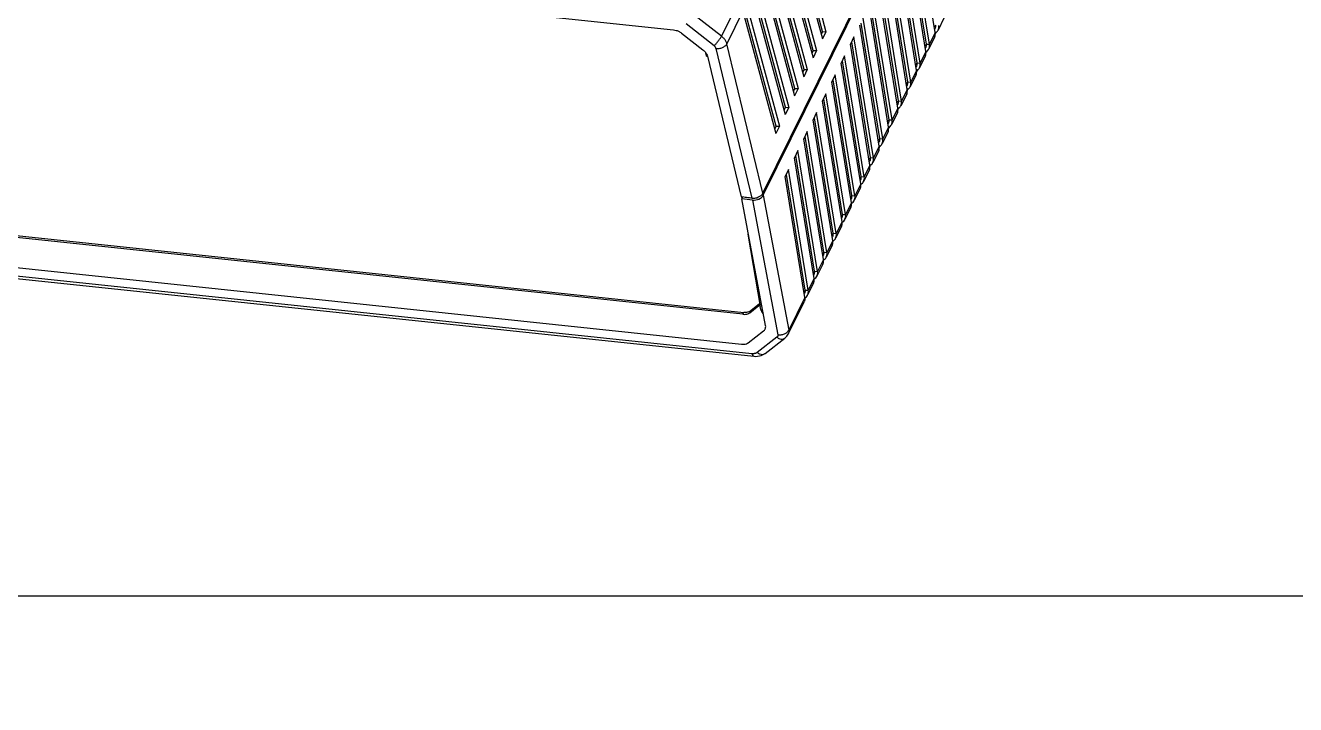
# Model space of a CAD drawing. Header units: millimetres. Extents: x 10368 to 13229, y -13270 to -11269.
# Drawn here: x 12119.1 to 12339.4, y -12283 to -12165.1 of the extents above; entities that cross this region are included whole.
import ezdxf

# ---------------------------------------------------------------- set-up
doc = ezdxf.new("R2010")
doc.units = ezdxf.units.MM

# ---------------------------------------------------------------- blocks, each defined once
blk = doc.blocks.new('u59')
at = {"color": 7, "linetype": 'Continuous'}
for p, q in [((-317.177, 69.942), (-234.061, 238.747)), ((-317.109, 69.585), (-234.008, 238.361)), ((-583.797, 124.843), (-332.668, 98.309)), ((-306.812, 97.998), (-312.508, 119.203)), ((-311.937, 119.198), (-306.235, 97.973)), ((-312.553, 117.947), (-306.851, 96.722)), ((-288.283, 95.789), (-291.687, 116.771)), ((-287.282, 97.822), (-290.686, 118.803)), ((-314.17, 114.663), (-308.468, 93.438)), ((-308.429, 94.714), (-314.125, 115.919)), ((-313.554, 115.914), (-307.852, 94.689)), ((-288.899, 94.538), (-292.303, 115.519)), ((-292.117, 115.896), (-288.863, 95.833)), ((-310.046, 91.43), (-315.742, 112.635)), ((-315.171, 112.63), (-309.469, 91.405)), ((-293.734, 112.612), (-290.48, 92.549)), ((-289.9, 92.505), (-293.304, 113.486)), ((-315.787, 111.379), (-310.086, 90.154)), ((-291.517, 89.221), (-294.921, 110.202)), ((-290.516, 91.253), (-293.92, 112.235)), ((-317.404, 108.095), (-311.703, 86.87)), ((-311.663, 88.146), (-317.359, 109.351)), ((-316.788, 109.346), (-311.086, 88.121)), ((-292.133, 87.969), (-295.537, 108.951)), ((-295.351, 109.328), (-292.097, 89.265)), ((-313.28, 84.862), (-318.976, 106.067)), ((-318.405, 106.062), (-312.704, 84.837)), ((-296.968, 106.044), (-293.714, 85.98)), ((-293.134, 85.936), (-296.538, 106.918)), ((-319.021, 104.81), (-313.32, 83.586)), ((-294.751, 82.652), (-298.155, 103.634)), ((-293.751, 84.685), (-297.154, 105.667)), ((-321.586, 102.816), (-324.361, 97.183)), ((-320.637, 101.522), (-323.418, 95.874)), ((-320.637, 101.522), (-314.937, 80.302)), ((-314.897, 81.578), (-320.593, 102.783)), ((-320.022, 102.778), (-314.321, 81.553)), ((-295.368, 81.401), (-298.771, 102.383)), ((-298.585, 102.76), (-295.331, 82.696)), ((-325.648, 95.539), (-330.486, 99.333)), ((-324.361, 97.183), (-329.198, 100.976)), ((-300.202, 99.475), (-296.948, 79.412)), ((-296.368, 79.368), (-299.772, 100.35)), ((-285.773, 100.298), (-286.774, 98.265)), ((-331.296, 97.741), (-327.57, 94.82)), ((-306.812, 97.998), (-307.059, 97.496)), ((-306.235, 97.973), (-306.851, 96.722)), ((-306.812, 97.998), (-306.235, 97.973)), ((-301.389, 97.066), (-302.005, 95.815)), ((-297.986, 76.084), (-301.389, 97.066)), ((-296.985, 78.117), (-300.388, 99.099)), ((-287.39, 97.014), (-288.391, 94.981)), ((-287.282, 97.822), (-288.283, 95.789)), ((-287.246, 99.117), (-287.431, 98.74)), ((-287.376, 98.399), (-287.329, 98.496)), ((-287.304, 97.956), (-287.127, 97.832)), ((-287.282, 97.709), (-287.127, 97.832)), ((-319.059, 69.105), (-325.3, 95.038)), ((-317.177, 69.942), (-323.418, 95.874)), ((-298.602, 74.833), (-302.005, 95.815)), ((-301.819, 96.191), (-298.565, 76.128)), ((-288.863, 95.833), (-289.048, 95.456)), ((-288.993, 95.115), (-288.946, 95.211)), ((-288.863, 95.833), (-288.283, 95.789)), ((-327.108, 94.329), (-326.935, 93.667)), ((-326.795, 93.703), (-320.922, 69.302)), ((-308.429, 94.714), (-308.676, 94.212)), ((-307.852, 94.689), (-308.468, 93.438)), ((-308.429, 94.714), (-307.852, 94.689)), ((-303.006, 93.782), (-303.622, 92.531)), ((-300.219, 71.549), (-303.622, 92.531)), ((-303.436, 92.907), (-300.182, 72.844)), ((-299.603, 72.8), (-303.006, 93.782)), ((-290.48, 92.549), (-290.665, 92.172)), ((-290.48, 92.549), (-289.9, 92.505)), ((-289.007, 93.73), (-290.008, 91.697)), ((-288.899, 94.538), (-289.9, 92.505)), ((-288.921, 94.672), (-288.744, 94.548)), ((-288.899, 94.425), (-288.744, 94.548)), ((-310.046, 91.43), (-310.293, 90.927)), ((-309.469, 91.405), (-310.086, 90.154)), ((-310.046, 91.43), (-309.469, 91.405)), ((-304.623, 90.498), (-305.239, 89.246)), ((-301.22, 69.516), (-304.623, 90.498)), ((-290.624, 90.445), (-291.625, 88.413)), ((-290.516, 91.253), (-291.517, 89.221)), ((-290.61, 91.831), (-290.563, 91.927)), ((-290.538, 91.388), (-290.361, 91.264)), ((-290.516, 91.141), (-290.361, 91.264)), ((-311.663, 88.146), (-311.91, 87.643)), ((-311.086, 88.121), (-311.703, 86.87)), ((-311.663, 88.146), (-311.086, 88.121)), ((-301.836, 68.265), (-305.239, 89.246)), ((-305.053, 89.623), (-301.799, 69.56)), ((-292.097, 89.265), (-292.282, 88.888)), ((-292.227, 88.547), (-292.18, 88.643)), ((-292.097, 89.265), (-291.517, 89.22)), ((-306.24, 87.214), (-306.856, 85.962)), ((-303.453, 64.98), (-306.856, 85.962)), ((-306.67, 86.339), (-303.416, 66.276)), ((-302.837, 66.232), (-306.24, 87.214)), ((-293.714, 85.98), (-293.899, 85.604)), ((-293.714, 85.98), (-293.134, 85.936)), ((-292.241, 87.161), (-293.242, 85.129)), ((-292.133, 87.969), (-293.134, 85.936)), ((-292.155, 88.104), (-291.978, 87.98)), ((-292.133, 87.857), (-291.978, 87.98)), ((-313.28, 84.862), (-313.527, 84.359)), ((-312.704, 84.837), (-313.32, 83.586)), ((-313.28, 84.862), (-312.704, 84.837)), ((-307.857, 83.929), (-308.473, 82.678)), ((-304.454, 62.948), (-307.857, 83.929)), ((-293.858, 83.877), (-294.859, 81.844)), ((-293.751, 84.685), (-294.751, 82.652)), ((-293.844, 85.263), (-293.797, 85.359)), ((-293.772, 84.82), (-293.595, 84.696)), ((-293.75, 84.573), (-293.595, 84.696)), ((-314.897, 81.578), (-315.144, 81.075)), ((-314.321, 81.553), (-314.937, 80.302)), ((-314.897, 81.578), (-314.321, 81.553)), ((-305.07, 61.696), (-308.473, 82.678)), ((-308.287, 83.055), (-305.033, 62.992)), ((-295.331, 82.696), (-295.517, 82.32)), ((-295.461, 81.979), (-295.414, 82.075)), ((-295.389, 81.535), (-295.212, 81.412)), ((-295.331, 82.696), (-294.751, 82.652)), ((-309.474, 80.645), (-310.09, 79.394)), ((-306.687, 58.412), (-310.09, 79.394)), ((-309.904, 79.771), (-306.65, 59.708)), ((-306.071, 59.663), (-309.474, 80.645)), ((-296.948, 79.412), (-297.134, 79.036)), ((-296.948, 79.412), (-296.368, 79.368)), ((-295.475, 80.593), (-296.476, 78.56)), ((-295.368, 81.401), (-296.368, 79.368)), ((-295.367, 81.289), (-295.212, 81.412)), ((-311.091, 77.361), (-311.707, 76.11)), ((-307.688, 56.379), (-311.091, 77.361)), ((-297.092, 77.309), (-298.093, 75.276)), ((-296.985, 78.117), (-297.986, 76.084)), ((-297.078, 78.695), (-297.031, 78.791)), ((-297.006, 78.251), (-296.829, 78.128)), ((-296.984, 78.005), (-296.829, 78.128)), ((-320.647, 48.926), (-569.906, 75.262)), ((-569.744, 75.59), (-320.486, 49.254)), ((-308.304, 55.128), (-311.707, 76.11)), ((-311.521, 76.487), (-308.267, 56.423)), ((-298.565, 76.128), (-298.751, 75.751)), ((-298.695, 75.411), (-298.648, 75.507)), ((-298.623, 74.967), (-298.446, 74.843)), ((-298.565, 76.128), (-297.986, 76.084)), ((-312.708, 74.077), (-313.324, 72.826)), ((-309.921, 51.848), (-313.324, 72.826)), ((-313.138, 73.203), (-309.884, 53.139)), ((-309.305, 53.095), (-312.708, 74.077)), ((-300.182, 72.844), (-300.368, 72.467)), ((-300.182, 72.844), (-299.603, 72.8)), ((-298.709, 74.025), (-299.71, 71.992)), ((-298.602, 74.833), (-299.603, 72.8)), ((-298.601, 74.72), (-298.446, 74.843)), ((-300.326, 70.741), (-301.327, 68.708)), ((-300.219, 71.549), (-301.22, 69.516)), ((-300.312, 72.126), (-300.265, 72.223)), ((-300.24, 71.683), (-300.063, 71.559)), ((-300.218, 71.436), (-300.063, 71.559)), ((-573.12, 68.938), (-319.075, 42.097)), ((-572.804, 68.48), (-318.759, 41.638)), ((-572.024, 70.269), (-320.896, 43.736)), ((-319.059, 69.105), (-320.922, 69.302)), ((-320.866, 69.312), (-320.819, 69.034)), ((-316.712, 46.963), (-320.855, 68.945)), ((-318.991, 68.748), (-320.855, 68.945)), ((-318.825, 69.043), (-320.267, 69.195)), ((-318.991, 68.748), (-314.584, 45.364)), ((-317.109, 69.585), (-312.702, 46.201)), ((-301.799, 69.56), (-301.985, 69.183)), ((-301.929, 68.842), (-301.882, 68.938)), ((-301.857, 68.399), (-301.68, 68.275)), ((-301.799, 69.56), (-301.22, 69.516)), ((-303.416, 66.276), (-303.602, 65.899)), ((-303.416, 66.276), (-302.837, 66.232)), ((-301.943, 67.457), (-302.944, 65.424)), ((-301.836, 68.265), (-302.837, 66.232)), ((-301.835, 68.152), (-301.68, 68.275)), ((-303.56, 64.173), (-304.561, 62.14)), ((-303.453, 64.98), (-304.454, 62.948)), ((-303.546, 65.558), (-303.499, 65.654)), ((-303.474, 65.115), (-303.297, 64.991)), ((-303.452, 64.868), (-303.297, 64.991)), ((-319.774, 62.842), (-318.858, 57.408)), ((-305.07, 61.696), (-306.071, 59.663)), ((-305.033, 62.992), (-305.219, 62.615)), ((-305.163, 62.274), (-305.116, 62.37)), ((-305.091, 61.831), (-304.914, 61.707)), ((-305.069, 61.584), (-304.914, 61.707)), ((-305.033, 62.992), (-304.454, 62.948)), ((-306.65, 59.708), (-306.836, 59.331)), ((-306.65, 59.708), (-306.071, 59.663)), ((-305.177, 60.888), (-306.178, 58.856)), ((-318.858, 57.408), (-317.658, 50.267)), ((-306.794, 57.604), (-307.795, 55.571)), ((-306.687, 58.412), (-307.688, 56.379)), ((-306.78, 58.99), (-306.733, 59.086)), ((-306.708, 58.547), (-306.531, 58.423)), ((-306.686, 58.3), (-306.531, 58.423)), ((-308.304, 55.128), (-309.305, 53.095)), ((-308.267, 56.423), (-308.453, 56.047)), ((-308.397, 55.706), (-308.35, 55.802)), ((-308.326, 55.263), (-308.148, 55.139)), ((-308.303, 55.016), (-308.148, 55.139)), ((-308.267, 56.423), (-307.688, 56.379)), ((-309.884, 53.139), (-310.07, 52.763)), ((-309.884, 53.139), (-309.305, 53.095)), ((-308.411, 54.32), (-309.412, 52.287)), ((-317.741, 50.759), (-319.286, 49.533)), ((-317.873, 50.453), (-317.736, 50.731)), ((-312.796, 45.466), (-310.02, 51.104)), ((-309.921, 51.848), (-312.702, 46.201)), ((-310.014, 52.422), (-309.967, 52.518)), ((-309.943, 51.978), (-309.765, 51.855)), ((-309.921, 51.731), (-309.765, 51.855)), ((-320.647, 48.926), (-320.486, 49.254)), ((-319.447, 49.205), (-317.873, 50.453)), ((-319.447, 49.205), (-319.286, 49.533)), ((-317.658, 50.265), (-317.658, 50.267)), ((-319.702, 43.999), (-317.048, 46.046)), ((-314.735, 44.952), (-318.181, 42.294)), ((-316.791, 42.139), (-313.345, 44.798)), ((-313.345, 44.797), (-313.345, 44.798)), ((-317.499, 41.764), (-316.791, 42.14)), ((-318.759, 41.638), (-318.759, 41.638)), ((-318.759, 41.638), (-318.389, 41.62)), ((-318.389, 41.62), (-317.499, 41.764))]:
    blk.add_line(p, q, dxfattribs=at)
blk.add_lwpolyline([(-313.345, 44.797), (-313.007, 45.132), (-312.795, 45.469)], dxfattribs=at)
for centre, radius, start, end in [((-287.843, 98.79), 1.191, 324.32645, 333.86627), ((-289.46, 95.505), 1.191, 324.32645, 333.86627), ((-291.077, 92.221), 1.191, 324.32645, 333.86627), ((-292.694, 88.937), 1.191, 324.32645, 333.86627), ((-294.311, 85.653), 1.191, 324.32645, 333.86627), ((-295.928, 82.369), 1.191, 324.32645, 333.86627), ((-297.545, 79.085), 1.191, 324.32645, 333.86627), ((-299.162, 75.801), 1.191, 324.32645, 333.86627), ((-300.779, 72.517), 1.191, 324.32645, 333.86627), ((-323.299, 70.151), 2.726, 333.72902, 341.35821), ((-302.396, 69.233), 1.191, 324.32645, 333.86627), ((-304.013, 65.948), 1.191, 324.32645, 333.86627), ((-305.63, 62.664), 1.191, 324.32645, 333.86627), ((-307.247, 59.38), 1.191, 324.32645, 333.86627), ((-308.864, 56.096), 1.191, 324.32645, 333.86627), ((-310.481, 52.812), 1.191, 324.32645, 333.86627), ((-317.574, 46.752), 0.881, 335.40566, 350.80955), ((-317.245, 42.723), 0.739, 299.66838, 307.9262)]:
    blk.add_arc(centre, radius, start, end, dxfattribs=at)
for centre, start_param, end_param in [((-318.576, 70.092), -2.0404537, -0.47156), ((-318.508, 69.734), 4.2427316, 5.8116253)]:
    blk.add_ellipse(centre, major_axis=(1.467, 0.315), ratio=0.6452864, start_param=start_param, end_param=end_param, dxfattribs=at)
for points, start_tangent, end_tangent in [([(-332.668, 98.309), (-332.188, 98.209), (-331.721, 98.016), (-331.296, 97.741)], (0.9944643, -0.1050746), (0.7869118, -0.6170655)), ([(-325.648, 95.539), (-325.308, 95.884), (-324.946, 96.316), (-324.613, 96.771), (-324.36, 97.182)], (0.738687, 0.6740486), (0.4772887, 0.8787465)), ([(-323.418, 95.874), (-323.489, 96.092), (-323.595, 96.317), (-323.738, 96.545), (-323.915, 96.77), (-324.124, 96.984), (-324.361, 97.183)], (-0.2497363, 0.9683139), (-0.7954645, 0.6060002)), ([(-287.39, 97.014), (-287.282, 97.346), (-287.282, 97.822)], (0.4406579, 0.8976751), (-0.1601047, 0.9871)), ([(-287.246, 99.117), (-287.246, 98.751), (-287.329, 98.496)], (0.1601047, -0.9871), (-0.4406622, -0.897673)), ([(-287.127, 97.832), (-286.875, 98.095)], (0.7834617, 0.6214401), (0.5825537, 0.8127922)), ([(-286.774, 98.265), (-286.666, 98.598), (-286.666, 99.073)], (0.4406665, 0.8976709), (-0.1601047, 0.9871)), ([(-327.57, 94.82), (-327.213, 94.481), (-326.949, 94.101), (-326.795, 93.703)], (0.78691, -0.6170677), (0.2339956, -0.9722376)), ([(-325.3, 95.038), (-325.326, 95.121), (-325.364, 95.207), (-325.417, 95.295), (-325.482, 95.381), (-325.56, 95.463), (-325.648, 95.539)], (-0.2340129, 0.9722335), (-0.7869141, 0.6170626)), ([(-325.3, 95.038), (-324.732, 95.072), (-324.175, 95.243), (-323.713, 95.524), (-323.418, 95.874)], (0.9975688, -0.069688), (0.4699002, 0.8827195)), ([(-288.863, 95.833), (-288.863, 95.467), (-288.946, 95.211)], (0.1601047, -0.9871), (-0.4406622, -0.897673)), ([(-288.744, 94.548), (-288.492, 94.811)], (0.7834617, 0.6214401), (0.5825537, 0.8127922)), ([(-288.391, 94.981), (-288.283, 95.314), (-288.283, 95.789)], (0.4406665, 0.8976709), (-0.1601047, 0.9871)), ([(-290.48, 92.549), (-290.48, 92.183), (-290.563, 91.927)], (0.1601047, -0.9871), (-0.4406622, -0.897673)), ([(-289.007, 93.73), (-288.899, 94.062), (-288.899, 94.537)], (0.4406579, 0.8976751), (-0.1601047, 0.9871)), ([(-290.624, 90.446), (-290.516, 90.778), (-290.516, 91.253)], (0.4406579, 0.8976751), (-0.1601047, 0.9871)), ([(-290.361, 91.264), (-290.109, 91.527)], (0.7834617, 0.6214401), (0.5825537, 0.8127922)), ([(-290.008, 91.697), (-289.9, 92.029), (-289.9, 92.505)], (0.4406665, 0.8976709), (-0.1601047, 0.9871)), ([(-292.097, 89.265), (-292.097, 88.899), (-292.18, 88.643)], (0.1601047, -0.9871), (-0.4406622, -0.897673)), ([(-291.978, 87.98), (-291.726, 88.243)], (0.7834617, 0.6214401), (0.5825537, 0.8127922)), ([(-291.625, 88.413), (-291.517, 88.745), (-291.517, 89.22)], (0.4406665, 0.8976709), (-0.1601047, 0.9871)), ([(-293.714, 85.98), (-293.714, 85.615), (-293.797, 85.359)], (0.1601047, -0.9871), (-0.4406622, -0.897673)), ([(-293.242, 85.129), (-293.134, 85.461), (-293.134, 85.936)], (0.4406665, 0.8976709), (-0.1601047, 0.9871)), ([(-292.241, 87.161), (-292.133, 87.494), (-292.133, 87.969)], (0.4406579, 0.8976751), (-0.1601047, 0.9871)), ([(-293.858, 83.877), (-293.75, 84.21), (-293.75, 84.685)], (0.4406579, 0.8976751), (-0.1601047, 0.9871)), ([(-293.595, 84.696), (-293.343, 84.959)], (0.7834617, 0.6214401), (0.5825537, 0.8127922)), ([(-295.331, 82.696), (-295.331, 82.331), (-295.414, 82.075)], (0.1601047, -0.9871), (-0.4406622, -0.897673)), ([(-295.212, 81.412), (-294.96, 81.674)], (0.7834617, 0.6214401), (0.5825537, 0.8127922)), ([(-294.859, 81.844), (-294.751, 82.177), (-294.751, 82.652)], (0.4406665, 0.8976709), (-0.1601047, 0.9871)), ([(-296.948, 79.412), (-296.948, 79.047), (-297.031, 78.791)], (0.1601047, -0.9871), (-0.4406622, -0.897673)), ([(-296.476, 78.56), (-296.368, 78.893), (-296.368, 79.368)], (0.4406665, 0.8976709), (-0.1601047, 0.9871)), ([(-295.475, 80.593), (-295.367, 80.926), (-295.367, 81.401)], (0.4406579, 0.8976751), (-0.1601047, 0.9871)), ([(-297.092, 77.309), (-296.984, 77.642), (-296.984, 78.117)], (0.4406579, 0.8976751), (-0.1601047, 0.9871)), ([(-296.829, 78.128), (-296.577, 78.39)], (0.7834617, 0.6214401), (0.5825537, 0.8127922)), ([(-298.565, 76.128), (-298.565, 75.763), (-298.648, 75.507)], (0.1601047, -0.9871), (-0.4406622, -0.897673)), ([(-298.446, 74.843), (-298.194, 75.106)], (0.7834617, 0.6214401), (0.5825537, 0.8127922)), ([(-298.093, 75.276), (-297.985, 75.609), (-297.985, 76.084)], (0.4406665, 0.8976709), (-0.1601047, 0.9871)), ([(-300.182, 72.844), (-300.182, 72.479), (-300.265, 72.223)], (0.1601047, -0.9871), (-0.4406622, -0.897673)), ([(-299.71, 71.992), (-299.602, 72.325), (-299.602, 72.8)], (0.4406665, 0.8976709), (-0.1601047, 0.9871)), ([(-298.709, 74.025), (-298.601, 74.358), (-298.601, 74.833)], (0.4406579, 0.8976751), (-0.1601047, 0.9871)), ([(-300.326, 70.741), (-300.218, 71.073), (-300.218, 71.549)], (0.4406579, 0.8976751), (-0.1601047, 0.9871)), ([(-300.063, 71.559), (-299.811, 71.822)], (0.7834617, 0.6214401), (0.5825537, 0.8127922)), ([(-318.436, 69.055), (-318.825, 69.043)], (-0.9873269, -0.1586996), (-0.9944646, 0.1050721)), ([(-318.052, 69.168), (-318.436, 69.055)], (-0.9140765, -0.4055418), (-0.9873269, -0.1586996)), ([(-301.799, 69.56), (-301.799, 69.194), (-301.882, 68.939)], (0.1601047, -0.9871), (-0.4406622, -0.897673)), ([(-301.68, 68.275), (-301.428, 68.538)], (0.7834617, 0.6214401), (0.5825537, 0.8127922)), ([(-301.327, 68.708), (-301.219, 69.041), (-301.219, 69.516)], (0.4406665, 0.8976709), (-0.1601047, 0.9871)), ([(-303.416, 66.276), (-303.416, 65.91), (-303.499, 65.654)], (0.1601047, -0.9871), (-0.4406622, -0.897673)), ([(-302.944, 65.424), (-302.836, 65.756), (-302.836, 66.232)], (0.4406665, 0.8976709), (-0.1601047, 0.9871)), ([(-301.943, 67.457), (-301.835, 67.789), (-301.835, 68.265)], (0.4406579, 0.8976751), (-0.1601047, 0.9871)), ([(-303.56, 64.173), (-303.452, 64.505), (-303.452, 64.98)], (0.4406579, 0.8976751), (-0.1601047, 0.9871)), ([(-303.297, 64.991), (-303.046, 65.254)], (0.7834617, 0.6214401), (0.5825537, 0.8127922)), ([(-305.177, 60.888), (-305.069, 61.221), (-305.069, 61.696)], (0.4406579, 0.8976751), (-0.1601047, 0.9871)), ([(-305.033, 62.992), (-305.033, 62.626), (-305.116, 62.37)], (0.1601047, -0.9871), (-0.4406622, -0.897673)), ([(-304.914, 61.707), (-304.663, 61.97)], (0.7834617, 0.6214401), (0.5825537, 0.8127922)), ([(-304.561, 62.14), (-304.453, 62.472), (-304.453, 62.948)], (0.4406665, 0.8976709), (-0.1601047, 0.9871)), ([(-306.65, 59.708), (-306.65, 59.342), (-306.733, 59.086)], (0.1601047, -0.9871), (-0.4406622, -0.897673)), ([(-306.178, 58.856), (-306.07, 59.188), (-306.07, 59.663)], (0.4406665, 0.8976709), (-0.1601047, 0.9871)), ([(-306.794, 57.604), (-306.686, 57.937), (-306.686, 58.412)], (0.4406579, 0.8976751), (-0.1601047, 0.9871)), ([(-306.531, 58.423), (-306.28, 58.686)], (0.7834617, 0.6214401), (0.5825537, 0.8127922)), ([(-308.411, 54.32), (-308.303, 54.653), (-308.303, 55.128)], (0.4406579, 0.8976751), (-0.1601047, 0.9871)), ([(-308.267, 56.423), (-308.267, 56.058), (-308.35, 55.802)], (0.1601047, -0.9871), (-0.4406622, -0.897673)), ([(-308.148, 55.139), (-307.897, 55.402)], (0.7834617, 0.6214401), (0.5825537, 0.8127922)), ([(-307.795, 55.572), (-307.687, 55.904), (-307.687, 56.379)], (0.4406665, 0.8976709), (-0.1601047, 0.9871)), ([(-309.884, 53.139), (-309.884, 52.774), (-309.967, 52.518)], (0.1601047, -0.9871), (-0.4406622, -0.897673)), ([(-309.412, 52.287), (-309.304, 52.62), (-309.304, 53.095)], (0.4406665, 0.8976709), (-0.1601047, 0.9871)), ([(-309.921, 51.848), (-309.921, 51.408), (-310.02, 51.104)], (0.1601047, -0.9871), (-0.4407454, -0.8976322)), ([(-309.765, 51.855), (-309.514, 52.117)], (0.7834617, 0.6214401), (0.5825537, 0.8127922)), ([(-320.647, 48.926), (-320.188, 48.925)], (0.9944646, -0.1050721), (0.9942747, 0.1068541)), ([(-320.026, 49.253), (-320.486, 49.254)], (-0.9942747, -0.1068541), (-0.9944646, 0.1050721)), ([(-320.188, 48.925), (-319.779, 49.02)], (0.9942747, 0.1068541), (0.9349611, 0.3547504)), ([(-319.618, 49.348), (-320.026, 49.253)], (-0.9349611, -0.3547504), (-0.9942747, -0.1068541)), ([(-319.779, 49.02), (-319.447, 49.205)], (0.9349611, 0.3547504), (0.7834617, 0.6214401)), ([(-319.286, 49.533), (-319.618, 49.348)], (-0.7834617, -0.6214401), (-0.9349611, -0.3547504)), ([(-317.873, 50.453), (-317.708, 50.619)], (0.7834617, 0.6214401), (0.6210742, 0.7837517)), ([(-317.089, 48.959), (-317.122, 49.001), (-317.178, 49.077), (-317.235, 49.163), (-317.293, 49.26), (-317.354, 49.376), (-317.419, 49.516), (-317.487, 49.674), (-317.547, 49.837), (-317.597, 49.996), (-317.637, 50.158), (-317.658, 50.265)], (-0.6250723, 0.7805669), (-0.1661339, 0.9861032)), ([(-317.048, 46.046), (-316.819, 46.299), (-316.774, 46.385)], (0.7918217, 0.6107524), (0.4169517, 0.9089286)), ([(-316.705, 46.611), (-316.712, 46.963)], (0.1600734, 0.9871051), (-0.1851982, 0.9827012)), ([(-314.584, 45.364), (-314.576, 45.289), (-314.58, 45.214), (-314.597, 45.14), (-314.629, 45.07), (-314.676, 45.007), (-314.735, 44.952)], (0.1851786, -0.9827049), (-0.791829, -0.6107429)), ([(-314.735, 44.952), (-314.266, 44.697), (-313.796, 44.631), (-313.394, 44.763), (-313.345, 44.797)], (0.7960073, -0.605287), (0.7897151, 0.6134738)), ([(-314.584, 45.364), (-314.01, 45.368), (-313.45, 45.529)], (0.9905953, -0.1368247), (0.914048, 0.405606)), ([(-313.45, 45.529), (-312.991, 45.821)], (0.914048, 0.405606), (0.7428061, 0.6695066)), ([(-312.991, 45.821), (-312.702, 46.201)], (0.7428061, 0.6695066), (0.4191147, 0.9079333)), ([(-312.702, 46.201), (-312.682, 45.995), (-312.695, 45.789), (-312.745, 45.588), (-312.795, 45.469)], (0.1693166, -0.9855617), (-0.4389357, -0.8985185)), ([(-320.896, 43.736), (-320.436, 43.732), (-320.03, 43.822), (-319.702, 43.999)], (0.9944648, -0.1050698), (0.7918249, 0.6107482)), ([(-318.181, 42.294), (-318.27, 42.234), (-318.366, 42.186), (-318.47, 42.147), (-318.58, 42.118), (-318.697, 42.098), (-318.818, 42.088), (-318.944, 42.088), (-319.075, 42.097)], (-0.791832, -0.610739), (-0.994465, 0.105068)), ([(-319.075, 42.097), (-318.943, 41.77), (-318.762, 41.639), (-318.759, 41.638)], (0.2370145, -0.9715061), (0.9952566, -0.0972849)), ([(-318.181, 42.294), (-317.712, 42.039), (-317.242, 41.973), (-316.88, 42.08)], (0.7960073, -0.605287), (0.8687595, 0.4952342))]:
    blk.add_spline(points, degree=3, dxfattribs=dict(at, start_tangent=start_tangent, end_tangent=end_tangent))
at = {"layer": 'Defpoints', "color": 2}
for points in [[(-665.275, 940.793), (0, 940.793), (0, 0), (-665.275, 0)], [(0, 0), (665.275, 0), (665.275, 940.793), (0, 940.793)]]:
    blk.add_lwpolyline(points, close=True, dxfattribs=at)

msp = doc.modelspace()

# ---------------------------------------------------------------- block references
msp.add_blockref('u59', (12564.2, -12264.16))
at = {"rotation": 180}
msp.add_blockref('u59', (12564.2, -12264.16), dxfattribs=at)

doc.saveas('drawing.dxf')
